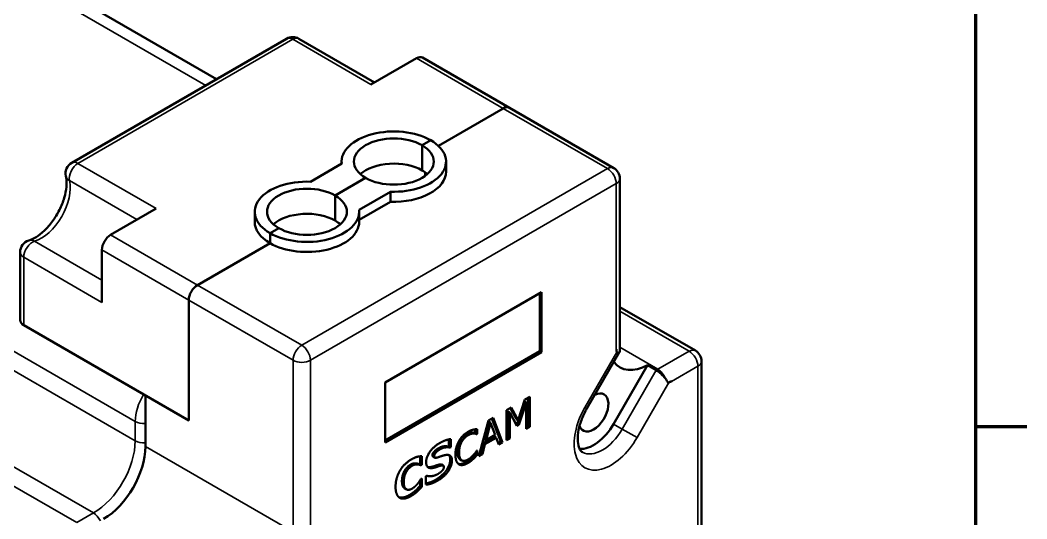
# Model space of a CAD drawing. Header units: millimetres. Extents: x -545 to 792, y -113 to 357.
# Drawn here: x -119 to -37.1, y 257.8 to 298.4 of the extents above; entities that cross this region are included whole.
import ezdxf

# ---------------------------------------------------------------- set-up
doc = ezdxf.new("R2010")
doc.units = ezdxf.units.MM
doc.header["$LTSCALE"] = 1.2
for name, color, linetype, lineweight in [('경계(ISO)', 7, 'Continuous', 70), ('외형선(ISO)', 7, 'Continuous', 50), ('좁은 외형선(ISO)', 7, 'Continuous', 35)]:
    doc.layers.add(name, color=color, linetype=linetype, lineweight=lineweight)

# ---------------------------------------------------------------- blocks, each defined once
blk = doc.blocks.new('경계 Default Border')
at = {"layer": '경계(ISO)'}
blk.add_line((410, 222.75), (413.4, 222.75), dxfattribs=at)
at = {"layer": '경계(ISO)', "flags": 128}
blk.add_lwpolyline([(10, 10), (10, 287), (410, 287), (410, 10), (10, 10)], dxfattribs=at)

msp = doc.modelspace()

# ---------------------------------------------------------------- linework, layer by layer
at = {"layer": '외형선(ISO)', "color": 0}
for p, q in [((-103.003, 293.555), (-133.908, 311.399)), ((-114.792, 286.749), (-97.303, 296.846)), ((-90.146, 293.292), (-96.303, 296.846)), ((-90.439, 293.122), (-86.738, 295.259)), ((-79.167, 291.226), (-86.238, 295.309)), ((-79.667, 291.177), (-84.949, 288.127)), ((-79.667, 291.177), (-84.949, 288.127)), ((-70.682, 286.327), (-79.167, 291.226)), ((-86.279, 288.176), (-85.572, 288.584)), ((-85.572, 288.584), (-86.279, 288.176)), ((-86.279, 288.176), (-86.279, 286.135)), ((-86.279, 288.176), (-86.279, 286.135)), ((-92.827, 286.682), (-92.827, 286.849)), ((-84.327, 286.033), (-84.327, 286.849)), ((-92.817, 286.687), (-95.367, 285.215)), ((-86.031, 285.683), (-86.031, 285.974)), ((-90.875, 285.522), (-93.35, 284.093)), ((-90.875, 285.522), (-93.35, 284.093)), ((-70.182, 271.499), (-70.182, 285.461)), ((-88.858, 284.401), (-91.407, 282.929)), ((-88.858, 284.401), (-88.858, 283.584)), ((-93.35, 284.093), (-93.35, 282.052)), ((-93.35, 284.093), (-93.35, 282.052)), ((-88.858, 283.584), (-91.398, 282.118)), ((-111.628, 280.889), (-107.928, 283.025)), ((-99.898, 282.767), (-99.898, 281.95)), ((-91.398, 281.95), (-91.398, 282.767)), ((-97.946, 281.44), (-98.653, 281.032)), ((-97.946, 281.44), (-98.653, 281.032)), ((-98.653, 280.215), (-98.653, 281.032)), ((-98.653, 281.032), (-98.653, 280.215)), ((-118.992, 273.948), (-118.992, 279.473)), ((-112.335, 275.391), (-112.335, 279.664)), ((-98.653, 280.215), (-104.557, 276.806)), ((-98.653, 280.215), (-104.557, 276.806)), ((-89.284, 268.886), (-76.556, 276.235)), ((-76.697, 276.153), (-76.697, 271.417)), ((-76.556, 276.235), (-76.556, 271.336)), ((-105.264, 275.581), (-105.264, 265.783)), ((-105.264, 275.581), (-105.264, 265.783)), ((-64.035, 271.467), (-70.182, 275.016)), ((-105.264, 265.783), (-118.699, 273.54)), ((-76.697, 271.417), (-89.284, 264.15)), ((-76.556, 271.336), (-89.284, 263.987)), ((-76.556, 271.336), (-76.697, 271.417)), ((-72.865, 266.755), (-70.196, 271.378)), ((-70.475, 271.551), (-70.456, 271.584)), ((-70.456, 271.584), (-70.456, 271.584)), ((-63.535, 270.601), (-63.535, 241.86)), ((-67.929, 270.278), (-70.688, 265.498)), ((-67.929, 270.278), (-67.222, 269.869)), ((-89.284, 263.987), (-89.284, 268.886)), ((-65.956, 268.986), (-65.975, 268.953)), ((-65.956, 268.986), (-65.956, 268.986)), ((-108.8, 263.661), (-108.8, 267.825)), ((-108.8, 267.825), (-105.264, 265.783)), ((-77.943, 267.296), (-78.531, 265.521)), ((-78.458, 265.812), (-77.91, 267.492)), ((-77.801, 267.215), (-78.39, 265.439)), ((-77.801, 267.215), (-77.943, 267.296)), ((-77.91, 267.492), (-77.519, 267.718)), ((-77.801, 265.105), (-77.801, 267.215)), ((-77.66, 267.636), (-77.66, 265.35)), ((-77.519, 267.718), (-77.519, 265.268)), ((-79.407, 266.628), (-79.022, 266.85)), ((-79.407, 264.178), (-79.407, 266.628)), ((-79.143, 266.44), (-79.285, 266.522)), ((-79.285, 266.522), (-79.285, 264.412)), ((-78.558, 265.342), (-79.143, 266.44)), ((-79.143, 266.44), (-79.143, 264.33)), ((-79.096, 266.807), (-78.599, 265.894)), ((-79.022, 266.85), (-78.458, 265.812)), ((-81.651, 262.883), (-80.878, 265.778)), ((-80.838, 265.681), (-81.212, 264.261)), ((-80.697, 265.599), (-81.071, 264.179)), ((-80.878, 265.778), (-80.501, 265.996)), ((-80.697, 265.599), (-80.838, 265.681)), ((-80.324, 264.61), (-80.697, 265.599)), ((-80.591, 265.944), (-79.87, 264.074)), ((-80.501, 265.996), (-79.729, 263.993)), ((-78.531, 265.521), (-78.625, 265.467)), ((-78.458, 265.812), (-78.599, 265.894)), ((-78.39, 265.439), (-78.531, 265.521)), ((-81.943, 264.769), (-81.964, 264.757)), ((-81.822, 264.675), (-81.964, 264.757)), ((-81.943, 265.067), (-81.943, 264.769)), ((-81.801, 264.687), (-81.943, 264.769)), ((-81.801, 264.687), (-81.822, 264.675)), ((-81.801, 265.073), (-81.801, 264.687)), ((-78.39, 265.439), (-78.558, 265.342)), ((-77.66, 265.35), (-77.801, 265.269)), ((-77.519, 265.268), (-77.801, 265.105)), ((-77.519, 265.268), (-77.66, 265.35)), ((-84.087, 264.252), (-84.087, 263.699)), ((-83.946, 264.276), (-83.946, 263.618)), ((-81.3, 263.928), (-81.507, 263.129)), ((-80.377, 264.461), (-81.3, 263.928)), ((-81.159, 263.847), (-81.3, 263.928)), ((-81.071, 264.179), (-81.212, 264.261)), ((-80.236, 264.379), (-81.159, 263.847)), ((-81.071, 264.179), (-80.324, 264.61)), ((-80.236, 264.379), (-80.377, 264.461)), ((-80.028, 263.82), (-80.236, 264.379)), ((-79.87, 264.074), (-80.078, 263.954)), ((-79.729, 263.993), (-80.028, 263.82)), ((-79.729, 263.993), (-79.87, 264.074)), ((-79.285, 264.412), (-79.407, 264.342)), ((-79.143, 264.33), (-79.407, 264.178)), ((-79.143, 264.33), (-79.285, 264.412)), ((-85.134, 263.196), (-85.275, 263.277)), ((-84.087, 263.699), (-84.156, 263.66)), ((-84.014, 263.578), (-84.156, 263.66)), ((-83.946, 263.618), (-84.087, 263.699)), ((-83.946, 263.618), (-84.014, 263.578)), ((-81.943, 263.164), (-81.943, 263.055)), ((-81.801, 262.974), (-81.943, 263.055)), ((-81.822, 263.344), (-81.801, 263.356)), ((-81.801, 263.356), (-81.801, 262.974)), ((-81.365, 263.048), (-81.651, 262.883)), ((-81.507, 263.129), (-81.599, 263.076)), ((-81.365, 263.048), (-81.507, 263.129)), ((-81.159, 263.847), (-81.365, 263.048)), ((-86.647, 262.215), (-86.788, 262.296)), ((-86.439, 262.265), (-86.511, 262.223)), ((-86.37, 262.141), (-86.511, 262.223)), ((-86.439, 262.868), (-86.439, 262.265)), ((-86.297, 262.183), (-86.439, 262.265)), ((-86.297, 262.876), (-86.297, 262.183)), ((-85.241, 262.763), (-85.383, 262.845)), ((-83.04, 262.543), (-83.181, 262.624)), ((-86.297, 262.183), (-86.37, 262.141)), ((-84.558, 262.118), (-84.699, 262.199)), ((-86.439, 260.918), (-86.439, 260.471)), ((-86.364, 261.034), (-86.297, 261.073)), ((-86.297, 261.073), (-86.297, 260.389)), ((-85.962, 261.248), (-85.891, 261.288)), ((-85.962, 260.564), (-85.962, 261.248)), ((-87.561, 260.185), (-87.703, 260.266)), ((-86.653, 260.021), (-86.794, 260.102)), ((-86.297, 260.389), (-86.439, 260.471))]:
    msp.add_line(p, q, dxfattribs=at)
for centre, start, end in [((-96.803, 295.98), 60, 120), ((-114.292, 285.883), 120, 193.05943), ((-71.182, 285.461), 0, 60), ((-117.992, 279.473), 106.94057, 180), ((-64.535, 270.601), 0, 60)]:
    msp.add_arc(centre, 1, start, end, dxfattribs=at)
for centre, major_axis, ratio, start_param, end_param in [((-86.738, 294.443), (0.5, 0.866), 0.57735, 0, 0.785398), ((-79.667, 290.36), (0.5, 0.866), 0.57735, 0, 0.785398), ((-79.667, 290.36), (0.5, 0.866), 0.57735, 0, 0.785398), ((-88.577, 286.849), (-4.25, 0), 0.57735, 3.926991, 6.34933), ((-88.577, 286.849), (-3.25, 0), 0.57735, 3.926991, 7.068583), ((-88.577, 286.849), (4.25, 0), 0.57735, 4.646245, 7.068583), ((-88.577, 286.849), (3.25, 0), 0.57735, 3.926991, 7.068583), ((-88.577, 284.808), (-3.25, 0), 0.57735, 3.926991, 5.708074), ((-88.577, 286.033), (4.25, 0), 0.57735, 4.646245, 6.283185), ((-88.577, 284.808), (-3.25, 0), 0.57735, 3.716704, 3.926991), ((-95.648, 282.767), (-4.25, 0), 0.57735, 4.646245, 7.068583), ((-95.648, 282.767), (-3.25, 0), 0.57735, 3.926991, 7.068583), ((-95.648, 282.767), (3.25, 0), 0.57735, 3.926991, 7.068583), ((-95.648, 282.767), (4.25, 0), 0.57735, 3.926991, 6.34933), ((-95.648, 281.95), (-4.25, 0), 0.57735, 0, 0.785398), ((-95.648, 281.95), (4.25, 0), 0.57735, 3.926991, 6.283185), ((-95.648, 280.725), (-3.25, 0), 0.57735, 3.926991, 5.708074), ((-95.648, 280.725), (-3.25, 0), 0.57735, 3.716704, 3.926991), ((-111.628, 280.072), (-0.5, -0.866), 0.57735, 3.926991, 5.497787), ((-104.557, 275.99), (0.5, 0.866), 0.57735, 0.785398, 2.356194), ((-104.557, 275.99), (-0.5, -0.866), 0.57735, 3.926991, 5.497787), ((-117.992, 273.948), (-1, 0), 0.57735, 0, 0.785398), ((-71.182, 271.959), (0.707, 1.225), 0.57735, 4.712389, 4.738974), ((-65.525, 274.928), (-3.5, -6.062), 0.57735, 5.584963, 5.630725), ((-71.182, 271.671), (0.996, -0.267), 0.317837, 5.657614, 6.115572), ((-67.788, 274.275), (-2.4, -4.157), 0.57735, 6.051164, 7.026977), ((-66.932, 269.217), (-0.729, 0.729), 0.317837, 3.916899, 4.374857), ((-65.525, 274.928), (3.5, 6.062), 0.57735, 3.794053, 3.839815), ((-72.313, 266.437), (-0.85, -1.472), 0.57735, 5.809162, 10.131384), ((-72.313, 266.437), (-1.625, -2.815), 0.57735, 0.265565, 1.570796), ((-112.194, 261.701), (-2.4, -4.157), 0.57735, 0.785398, 2.356194)]:
    msp.add_ellipse(centre, major_axis=major_axis, ratio=ratio, start_param=start_param, end_param=end_param, dxfattribs=at)
for points, degree, knots in [([(-118.284, 280.43), (-118.108, 280.483), (-117.904, 280.576), (-117.472, 280.846), (-117.244, 281.023), (-116.792, 281.455), (-116.567, 281.712), (-116.149, 282.281), (-115.958, 282.594), (-115.633, 283.241), (-115.501, 283.574), (-115.309, 284.215), (-115.249, 284.523), (-115.199, 285.074), (-115.207, 285.318), (-115.247, 285.568), (-115.256, 285.614), (-115.266, 285.657)], 3, [1.338837, 1.338837, 1.338837, 1.338837, 1.612396, 1.612396, 1.88603, 1.88603, 2.168603, 2.168603, 2.457196, 2.457196, 2.746614, 2.746614, 3.031373, 3.031373, 3.307222, 3.307222, 3.373552, 3.373552, 3.373552, 3.373552]), ([(-70.182, 271.499), (-70.182, 271.495), (-70.182, 271.49), (-70.182, 271.482), (-70.182, 271.478), (-70.182, 271.469), (-70.182, 271.465), (-70.182, 271.456), (-70.182, 271.452), (-70.182, 271.444), (-70.181, 271.44), (-70.181, 271.435)], 3, [4.71238898, 4.71238898, 4.71238898, 4.71238898, 4.71570126, 4.71570126, 4.71901354, 4.71901354, 4.72232582, 4.72232582, 4.7256381, 4.7256381, 4.72895038, 4.72895038, 4.72895038, 4.72895038]), ([(-66.472, 269.194), (-66.539, 269.279), (-66.615, 269.365), (-66.781, 269.533), (-66.87, 269.615), (-67.05, 269.76), (-67.138, 269.821), (-67.222, 269.869)], 3, [-0.1069299, -0.1069299, -0.1069299, -0.1069299, -0.0718102, -0.0718102, -0.0356871, -0.0356871, -0.0002403, -0.0002403, -0.0002403, -0.0002403]), ([(-73.231, 263.214), (-73.297, 263.252), (-73.358, 263.306), (-73.489, 263.527), (-73.552, 263.695), (-73.614, 264.112), (-73.62, 264.344), (-73.572, 264.864), (-73.517, 265.153), (-73.339, 265.758), (-73.215, 266.075), (-73.001, 266.51), (-72.935, 266.634), (-72.865, 266.755)], 3, [0.785398, 0.785398, 0.785398, 0.785398, 1.099557, 1.099557, 1.413717, 1.413717, 1.683183, 1.683183, 1.957949, 1.957949, 2.241609, 2.241609, 2.356194, 2.356194, 2.356194, 2.356194]), ([(-84.699, 262.199), (-84.706, 262.203), (-84.782, 262.234), (-84.915, 262.195)], 2, [0.891304, 0.891304, 0.891304, 1, 2, 2, 2]), ([(-82.663, 262.418), (-82.895, 262.284), (-83.224, 262.224), (-83.337, 262.262)], 2, [0, 0, 0, 1, 1.743819, 1.743819, 1.743819]), ([(-87.913, 260.853), (-87.913, 260.585), (-87.789, 260.316), (-87.703, 260.266)], 2, [0, 0, 0, 1, 1.89899, 1.89899, 1.89899]), ([(-85.14, 260.98), (-85.447, 260.803), (-85.824, 260.687), (-85.962, 260.664)], 2, [0, 0, 0, 1, 1.654886, 1.654886, 1.654886]), ([(-87.313, 259.721), (-87.59, 259.561), (-88.016, 259.487), (-88.164, 259.541)], 2, [0, 0, 0, 1, 1.826136, 1.826136, 1.826136])]:
    msp.add_open_spline(points, degree=degree, knots=knots, dxfattribs=at)
for points, degree in [([(-70.424, 271.269), (-70.426, 271.292), (-70.428, 271.315), (-70.431, 271.338)], 3), ([(-70.181, 271.435), (-70.181, 271.405), (-70.192, 271.378), (-70.214, 271.355)], 3), ([(-66.249, 268.858), (-66.15, 268.897), (-66.053, 268.94), (-65.956, 268.986)], 3), ([(-66.181, 268.884), (-66.203, 268.875), (-66.225, 268.867), (-66.249, 268.858)], 3), ([(-83.273, 264.111), (-83.138, 264.349), (-82.754, 264.739), (-82.52, 264.874)], 2), ([(-81.964, 264.757), (-82.14, 264.825), (-82.485, 264.78), (-82.681, 264.667)], 2), ([(-81.822, 264.675), (-81.999, 264.743), (-82.343, 264.698), (-82.539, 264.585)], 2), ([(-82.52, 264.874), (-82.35, 264.972), (-82.009, 265.073), (-81.801, 265.073)], 2), ([(-85.948, 262.408), (-85.948, 262.807), (-85.327, 263.669), (-84.841, 263.95)], 2), ([(-84.841, 263.95), (-84.596, 264.091), (-84.119, 264.257), (-83.946, 264.276)], 2), ([(-83.561, 263.002), (-83.561, 263.306), (-83.412, 263.868), (-83.273, 264.111)], 2), ([(-83.202, 264.12), (-83.301, 263.939), (-83.41, 263.5), (-83.41, 263.252)], 2), ([(-83.06, 264.039), (-83.159, 263.858), (-83.268, 263.419), (-83.268, 263.171)], 2), ([(-82.681, 264.667), (-82.842, 264.574), (-83.1, 264.305), (-83.202, 264.12)], 2), ([(-82.539, 264.585), (-82.7, 264.492), (-82.958, 264.223), (-83.06, 264.039)], 2), ([(-85.275, 263.277), (-85.34, 263.212), (-85.433, 263.042), (-85.433, 262.967)], 2), ([(-85.134, 263.196), (-85.198, 263.13), (-85.291, 262.96), (-85.291, 262.885)], 2), ([(-84.964, 263.517), (-85.045, 263.471), (-85.202, 263.354), (-85.275, 263.277)], 2), ([(-84.822, 263.436), (-84.903, 263.389), (-85.061, 263.272), (-85.134, 263.196)], 2), ([(-84.156, 263.66), (-84.305, 263.711), (-84.738, 263.648), (-84.964, 263.517)], 2), ([(-84.014, 263.578), (-84.164, 263.629), (-84.596, 263.566), (-84.822, 263.436)], 2), ([(-83.41, 263.252), (-83.41, 262.994), (-83.288, 262.694), (-83.193, 262.631)], 2), ([(-83.268, 263.171), (-83.268, 262.913), (-83.147, 262.613), (-83.052, 262.55)], 2), ([(-82.537, 262.609), (-82.333, 262.727), (-81.976, 263.095), (-81.822, 263.344)], 2), ([(-81.943, 263.055), (-82.021, 262.97), (-82.147, 262.829), (-82.251, 262.731)], 2), ([(-88.091, 261.681), (-87.93, 261.964), (-87.453, 262.447), (-87.17, 262.61)], 2), ([(-86.788, 262.296), (-86.881, 262.303), (-87.093, 262.265), (-87.214, 262.195)], 2), ([(-87.17, 262.61), (-87.014, 262.7), (-86.764, 262.805), (-86.657, 262.834)], 2), ([(-86.647, 262.215), (-86.74, 262.222), (-86.952, 262.183), (-87.073, 262.113)], 2), ([(-86.511, 262.223), (-86.558, 262.243), (-86.699, 262.287), (-86.788, 262.296)], 2), ([(-86.657, 262.834), (-86.546, 262.861), (-86.366, 262.874), (-86.297, 262.876)], 2), ([(-86.37, 262.141), (-86.416, 262.161), (-86.558, 262.205), (-86.647, 262.215)], 2), ([(-85.362, 261.93), (-85.673, 261.867), (-85.948, 262.11), (-85.948, 262.408)], 2), ([(-85.433, 262.967), (-85.433, 262.874), (-85.383, 262.845)], 2), ([(-85.291, 262.885), (-85.291, 262.771), (-85.142, 262.736), (-84.934, 262.807)], 2), ([(-83.988, 262.595), (-83.988, 262.173), (-84.608, 261.287), (-85.14, 260.98)], 2), ([(-83.847, 262.513), (-83.847, 262.091), (-84.467, 261.206), (-84.998, 260.899)], 2), ([(-84.934, 262.807), (-84.798, 262.853), (-84.546, 262.938), (-84.402, 262.967)], 2), ([(-84.402, 262.967), (-84.117, 263.022), (-83.847, 262.809), (-83.847, 262.513)], 2), ([(-84.094, 262.97), (-83.988, 262.856), (-83.988, 262.595)], 2), ([(-83.27, 262.214), (-83.407, 262.291), (-83.561, 262.684), (-83.561, 263.002)], 2), ([(-82.522, 262.336), (-82.754, 262.202), (-83.131, 262.134), (-83.27, 262.214)], 2), ([(-83.193, 262.631), (-83.187, 262.628), (-83.181, 262.624)], 2), ([(-83.052, 262.55), (-82.951, 262.486), (-82.685, 262.524), (-82.537, 262.609)], 2), ([(-82.251, 262.731), (-82.338, 262.649), (-82.542, 262.487), (-82.663, 262.418)], 2), ([(-82.11, 262.65), (-82.196, 262.568), (-82.401, 262.406), (-82.522, 262.336)], 2), ([(-81.801, 262.974), (-81.879, 262.889), (-82.006, 262.748), (-82.11, 262.65)], 2), ([(-88.435, 260.391), (-88.435, 260.732), (-88.259, 261.386), (-88.091, 261.681)], 2), ([(-87.693, 261.708), (-87.792, 261.542), (-87.913, 261.11), (-87.913, 260.853)], 2), ([(-87.552, 261.627), (-87.651, 261.46), (-87.772, 261.028), (-87.772, 260.772)], 2), ([(-87.214, 262.195), (-87.348, 262.118), (-87.592, 261.879), (-87.693, 261.708)], 2), ([(-87.073, 262.113), (-87.206, 262.036), (-87.451, 261.797), (-87.552, 261.627)], 2), ([(-85.891, 261.288), (-85.695, 261.22), (-85.204, 261.307), (-84.978, 261.438)], 2), ([(-85.503, 262.012), (-85.701, 261.972), (-85.829, 262.006)], 2), ([(-84.915, 262.195), (-85.055, 262.152), (-85.366, 262.04), (-85.503, 262.012)], 2), ([(-84.774, 262.113), (-84.913, 262.07), (-85.224, 261.958), (-85.362, 261.93)], 2), ([(-84.978, 261.438), (-84.919, 261.472), (-84.731, 261.603), (-84.671, 261.664)], 2), ([(-84.503, 262.001), (-84.503, 262.097), (-84.641, 262.153), (-84.774, 262.113)], 2), ([(-84.671, 261.664), (-84.598, 261.741), (-84.503, 261.901), (-84.503, 262.001)], 2), ([(-87.772, 260.772), (-87.772, 260.503), (-87.641, 260.22), (-87.542, 260.174)], 2), ([(-87.069, 260.251), (-86.954, 260.318), (-86.726, 260.529), (-86.629, 260.655)], 2), ([(-86.629, 260.655), (-86.548, 260.755), (-86.408, 260.962), (-86.364, 261.034)], 2), ([(-84.998, 260.899), (-85.305, 260.722), (-85.762, 260.582), (-85.962, 260.564)], 2), ([(-88.083, 259.486), (-88.251, 259.576), (-88.435, 260.028), (-88.435, 260.391)], 2), ([(-87.542, 260.174), (-87.441, 260.128), (-87.19, 260.181), (-87.069, 260.251)], 2), ([(-86.794, 260.102), (-86.915, 259.993), (-87.128, 259.828), (-87.313, 259.721)], 2), ([(-86.653, 260.021), (-86.774, 259.911), (-86.986, 259.746), (-87.172, 259.639)], 2), ([(-86.439, 260.471), (-86.532, 260.37), (-86.701, 260.188), (-86.794, 260.102)], 2), ([(-86.297, 260.389), (-86.39, 260.289), (-86.56, 260.107), (-86.653, 260.021)], 2), ([(-87.172, 259.639), (-87.449, 259.479), (-87.915, 259.399), (-88.083, 259.486)], 2)]:
    msp.add_open_spline(points, degree=degree, dxfattribs=at)
at = {"layer": '좁은 외형선(ISO)', "color": 0}
for p, q in [((-103.881, 293.048), (-135.408, 311.25)), ((-114.292, 286.699), (-96.803, 296.797)), ((-96.803, 296.797), (-90.439, 293.122)), ((-86.738, 295.259), (-79.667, 291.177)), ((-109.627, 265.714), (-159.832, 294.7)), ((-109.627, 264.138), (-159.832, 293.124)), ((-79.667, 291.177), (-71.182, 286.278)), ((-113.021, 258.259), (-163.226, 287.245)), ((-114.386, 257.472), (-164.591, 286.457)), ((-107.928, 283.025), (-114.292, 286.699)), ((-71.182, 286.278), (-96.072, 271.907)), ((-114.98, 285.298), (-109.486, 282.126)), ((-95.365, 270.682), (-70.475, 285.053)), ((-70.475, 285.053), (-70.475, 271.551)), ((-112.335, 277.19), (-117.83, 280.362)), ((-104.557, 276.806), (-111.628, 280.889)), ((-112.335, 279.664), (-105.264, 275.581)), ((-118.699, 279.065), (-118.699, 273.54)), ((-118.699, 279.065), (-112.335, 275.391)), ((-96.072, 271.907), (-104.557, 276.806)), ((-105.264, 275.581), (-96.779, 270.682)), ((-70.182, 274.677), (-64.535, 271.417)), ((-70.431, 271.338), (-73.024, 266.847)), ((-67.081, 269.948), (-70.182, 271.738)), ((-64.535, 271.417), (-67.081, 269.948)), ((-96.779, 270.682), (-96.779, 256.892)), ((-95.365, 257.181), (-95.365, 270.682)), ((-67.222, 269.869), (-69.981, 265.09)), ((-65.975, 268.953), (-63.828, 270.193)), ((-63.828, 241.452), (-63.828, 270.193)), ((-68.774, 264.393), (-66.181, 268.884)), ((-73.024, 266.847), (-72.865, 266.755)), ((-109.627, 265.714), (-109.627, 264.138)), ((-69.981, 265.09), (-70.688, 265.498)), ((-68.774, 264.393), (-69.981, 265.09)), ((-83.06, 264.039), (-83.202, 264.12)), ((-82.539, 264.585), (-82.681, 264.667)), ((-97.486, 257.129), (-108.8, 263.661)), ((-84.822, 263.436), (-84.964, 263.517)), ((-83.268, 263.171), (-83.41, 263.252)), ((-85.291, 262.885), (-85.433, 262.967)), ((-83.847, 262.513), (-83.988, 262.595)), ((-83.27, 262.214), (-83.277, 262.218)), ((-83.052, 262.55), (-83.193, 262.631)), ((-82.522, 262.336), (-82.663, 262.418)), ((-82.11, 262.65), (-82.251, 262.731)), ((-87.552, 261.627), (-87.693, 261.708)), ((-87.073, 262.113), (-87.214, 262.195)), ((-85.362, 261.93), (-85.503, 262.012)), ((-84.774, 262.113), (-84.915, 262.195)), ((-87.772, 260.772), (-87.913, 260.853)), ((-84.998, 260.899), (-85.14, 260.98)), ((-88.083, 259.486), (-88.109, 259.501)), ((-87.172, 259.639), (-87.313, 259.721)), ((-113.021, 258.259), (-114.386, 257.472))]:
    msp.add_line(p, q, dxfattribs=at)
for centre, major_axis, ratio, start_param, end_param in [((-96.803, 295.98), (-0.5, 0.866), 0.57735, 5.497787, 6.283185), ((-96.803, 295.98), (0.5, 0.866), 0.57735, 0, 0.785398), ((-114.292, 285.883), (-0.5, 0.866), 0.57735, 5.497787, 6.283185), ((-114.292, 285.883), (0.5, 0.866), 0.57735, 0.785398, 2.588154), ((-71.182, 285.461), (0.5, 0.866), 0.57735, 0, 0.785398), ((-71.182, 285.461), (-0.5, 0.866), 0.57735, 3.926991, 5.497787), ((-117.285, 283.338), (1.675, 2.901), 0.57735, 3.695031, 5.729747), ((-114.292, 285.883), (-0.974, -0.226), 0.694612, 0, 0.63922), ((-71.182, 285.461), (1, 0), 0.57735, 5.497787, 6.283185), ((-117.992, 279.473), (0.5, 0.866), 0.57735, 0.553439, 2.356194), ((-117.992, 279.473), (-0.291, 0.957), 0.694612, 5.643965, 6.283185), ((-117.992, 279.473), (-1, 0), 0.57735, 0, 0.785398), ((-96.072, 271.091), (0.5, 0.866), 0.57735, 0.785398, 2.356194), ((-96.072, 271.091), (0.5, -0.866), 0.57735, 0.785398, 2.356194), ((-71.182, 271.499), (1, 0), 0.57735, 6.030612, 6.283185), ((-64.535, 270.601), (0.5, 0.866), 0.57735, 0, 0.785398), ((-64.535, 270.601), (-0.5, 0.866), 0.57735, 3.926991, 5.497787), ((-96.072, 271.091), (1, 0), 0.57735, 3.926991, 5.497787), ((-64.535, 270.601), (1, 0), 0.57735, 5.497787, 6.283185), ((-67.081, 273.867), (-2.4, -4.157), 0.57735, 0.743792, 0.785398), ((-67.081, 269.131), (-0.5, 0.866), 0.57735, 4.459816, 5.497787), ((-107.506, 266.939), (-1.5, -2.598), 0.57735, 4.672309, 5.497787), ((-70.899, 265.62), (-2.125, -3.681), 0.57735, 4.712389, 7.853982), ((-108.92, 266.122), (-1, 0), 0.57735, 0.785398, 1.691296), ((-71.606, 266.028), (-1.625, -2.815), 0.57735, 0, 1.570796), ((-113.021, 262.179), (-2.4, -4.157), 0.57735, 0.785398, 2.356194), ((-108.92, 264.546), (-1, 0), 0.57735, 0.785398, 1.691296), ((-113.021, 257.443), (-0.5, 0.866), 0.57735, 4.591889, 5.497787)]:
    msp.add_ellipse(centre, major_axis=major_axis, ratio=ratio, start_param=start_param, end_param=end_param, dxfattribs=at)

# ---------------------------------------------------------------- block references
at = {"color": 0, "xscale": 1.2289725, "yscale": 1.2289725, "zscale": 1.2289725}
msp.add_blockref('경계 Default Border', (-545.109, -8.45), dxfattribs=at)

doc.saveas('drawing.dxf')
